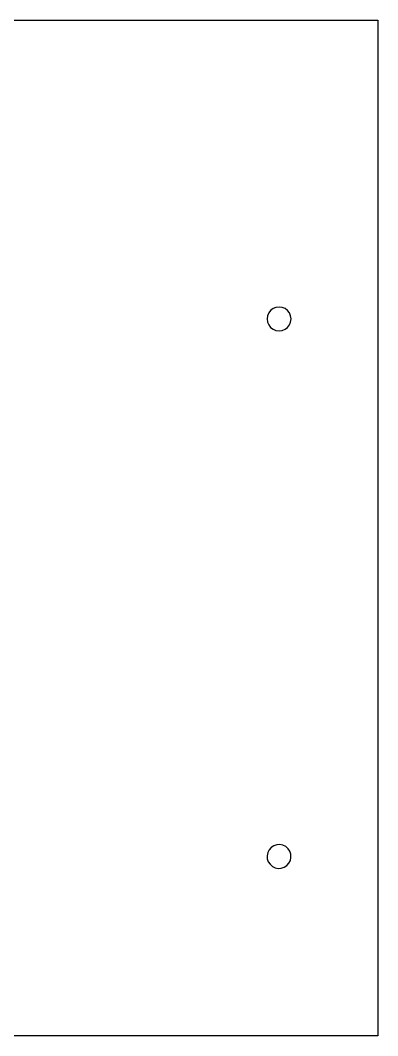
# Model space of a CAD drawing. Header units: metres. Extents: x 0 to 540, y -206 to 241.
# Drawn here: x 268.2 to 328, y -202.5 to -32.5 of the extents above; entities that cross this region are included whole.
import ezdxf

# ---------------------------------------------------------------- set-up
doc = ezdxf.new("R2010")
doc.units = ezdxf.units.M

msp = doc.modelspace()

# ---------------------------------------------------------------- linework, layer by layer
at = {"layer": 'Layer0'}
for p, q in [((178.03, -32.5), (328.03, -32.5)), ((328.03, -32.5), (328.03, -202.5)), ((309.8, -81.5), (309.6, -81.98)), ((310.11, -81.09), (309.8, -81.5)), ((310.53, -80.77), (310.11, -81.09)), ((311.01, -80.57), (310.53, -80.77)), ((311.53, -80.5), (311.01, -80.57)), ((312.05, -80.57), (311.53, -80.5)), ((312.53, -80.77), (312.05, -80.57)), ((312.94, -81.09), (312.53, -80.77)), ((313.26, -81.5), (312.94, -81.09)), ((313.46, -81.98), (313.26, -81.5)), ((309.6, -81.98), (309.53, -82.5)), ((309.53, -82.5), (309.6, -83.02)), ((309.6, -83.02), (309.8, -83.5)), ((313.26, -83.5), (313.46, -83.02)), ((313.53, -82.5), (313.46, -81.98)), ((313.46, -83.02), (313.53, -82.5)), ((309.8, -83.5), (310.11, -83.91)), ((310.11, -83.91), (310.53, -84.23)), ((310.53, -84.23), (311.01, -84.43)), ((311.01, -84.43), (311.53, -84.5)), ((311.53, -84.5), (312.05, -84.43)), ((312.05, -84.43), (312.53, -84.23)), ((312.53, -84.23), (312.94, -83.91)), ((312.94, -83.91), (313.26, -83.5)), ((309.87, -171.38), (309.64, -171.85)), ((310.22, -170.99), (309.87, -171.38)), ((310.65, -170.7), (310.22, -170.99)), ((311.15, -170.54), (310.65, -170.7)), ((311.67, -170.5), (311.15, -170.54)), ((312.18, -170.61), (311.67, -170.5)), ((312.65, -170.84), (312.18, -170.61)), ((313.04, -171.19), (312.65, -170.84)), ((313.33, -171.62), (313.04, -171.19)), ((313.49, -172.12), (313.33, -171.62)), ((309.64, -171.85), (309.53, -172.36)), ((309.53, -172.36), (309.57, -172.88)), ((309.57, -172.88), (309.73, -173.38)), ((309.73, -173.38), (310.02, -173.81)), ((313.19, -173.62), (313.42, -173.15)), ((313.42, -173.15), (313.52, -172.64)), ((313.52, -172.64), (313.49, -172.12)), ((310.02, -173.81), (310.41, -174.16)), ((310.41, -174.16), (310.88, -174.39)), ((310.88, -174.39), (311.39, -174.5)), ((311.39, -174.5), (311.91, -174.46)), ((311.91, -174.46), (312.4, -174.3)), ((312.4, -174.3), (312.84, -174.01)), ((312.84, -174.01), (313.19, -173.62)), ((328.03, -202.5), (178.03, -202.5))]:
    msp.add_line(p, q, dxfattribs=at)

doc.saveas('drawing.dxf')
